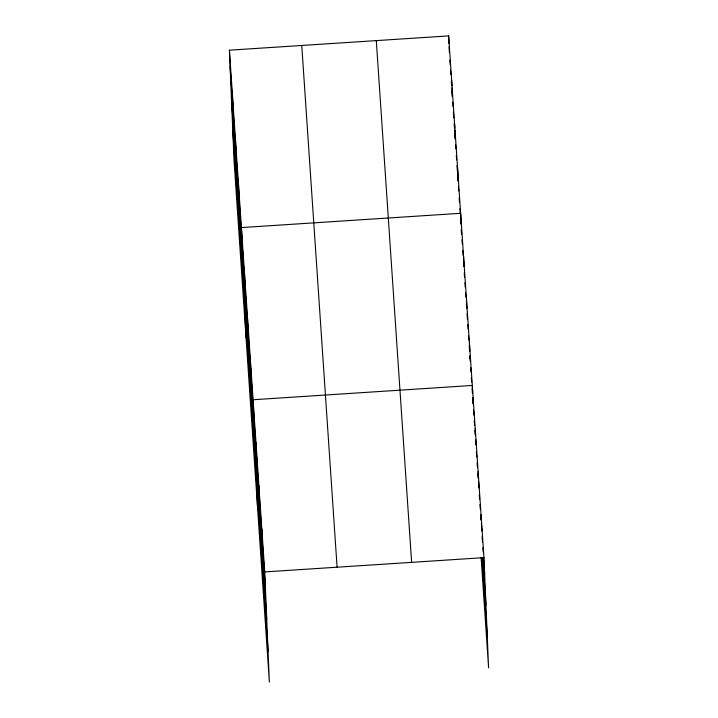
<?xml version="1.0" encoding="UTF-8"?>
<svg xmlns="http://www.w3.org/2000/svg" width="718" height="718" viewBox="0 0 718 718"><rect width="100%" height="100%" fill="white"/><g stroke="black" fill="none" stroke-linecap="round" stroke-linejoin="round"><path stroke-width="1.08" d="M229.41 50.188L264.745 571.923L269.367 682.1L234.032 160.365L229.41 50.188L448.633 35.9L483.968 557.635L488.59 667.812L481.114 557.446M264.745 571.923L483.968 557.635M449.854 60.115L450.15 64.548M450.527 70.095L450.823 74.528M451.281 81.179L451.577 85.613M451.954 91.159L452.331 96.706L451.963 87.928M452.708 102.243L453.004 106.677M453.381 112.223L453.758 117.77M454.135 123.308L454.431 127.741M454.88 134.401L455.185 138.834M455.562 144.372L455.858 148.814M456.307 155.465L456.612 159.899M456.98 165.436L457.357 170.983M457.734 176.529L458.039 180.963M458.407 186.509L458.712 190.943M459.161 197.594L459.466 202.027M459.915 208.678L460.211 213.111M460.588 218.658L460.965 224.204M461.638 234.158L461.342 229.742L461.521 234.167M462.015 239.677L462.311 244.093M462.76 250.717L463.056 255.132M463.433 260.643L463.81 266.163M464.259 272.786L464.555 277.202M464.923 282.721L465.228 287.137M465.596 292.657L465.901 297.064M466.35 303.687L466.646 308.103M467.391 319.142L467.077 313.631M467.768 324.662L468.064 329.077M468.513 335.692L468.818 340.108M469.186 345.627L469.563 351.147M469.931 356.666L470.236 361.082M470.685 367.706L470.981 372.112M471.358 377.632L471.654 382.048M472.103 388.671L472.399 393.087M472.776 398.607L473.153 404.126L472.812 397.53M473.521 409.637L473.898 415.157M474.275 420.676L474.571 425.092M474.939 430.612L475.244 435.027M475.693 441.651L475.917 444.963L475.684 439.47M476.366 451.577L476.734 457.097M477.111 462.616L477.407 467.032M477.856 473.656L478.161 478.071M478.529 483.582L478.834 487.998L478.556 481.419M479.283 494.621L479.579 499.037M479.947 504.557L480.252 508.972M480.701 515.596L480.997 520.011M481.446 526.626L481.742 531.042L481.428 523.368M482.119 536.561L482.496 542.081M482.864 547.601L483.169 552.016M483.537 557.536L484.659 574.086M482.738 557.554L485.96 605.014M481.913 557.419L487.289 636.884M376.295 40.612L411.629 562.347M301.757 45.476L337.092 567.202M230.101 66.648L265.436 588.374M231.393 97.576L266.728 619.302M232.731 129.437L268.065 651.172M481.06 514.591L481.284 520.074M478.143 471.546L478.412 478.125M475.226 428.502L475.504 435.081M472.632 393.141L472.309 385.458L253.086 399.746L257.708 509.933M469.392 342.414L469.76 351.192M469.949 355.581L470.084 358.874M466.476 299.37L466.844 308.148M463.568 256.335L463.981 266.207M461.064 223.163L460.651 213.291L241.427 227.579L246.041 337.756M457.644 168.945L458.156 181.008M454.647 124.591L454.781 127.885M454.871 130.084L455.239 138.852M451.64 80.245L451.873 85.729M448.633 35.9L448.956 43.583M449.091 46.867L449.324 52.351M261.828 528.879L262.519 545.33M258.92 485.835L259.602 502.286M256.003 442.791L256.694 459.251M250.169 356.702L250.86 373.163M247.252 313.667L247.943 330.118M244.344 270.623L245.026 287.074M238.421 183.234L239.112 199.685M235.414 138.879L236.105 155.339M232.417 94.534L233.108 110.994"/></g></svg>
